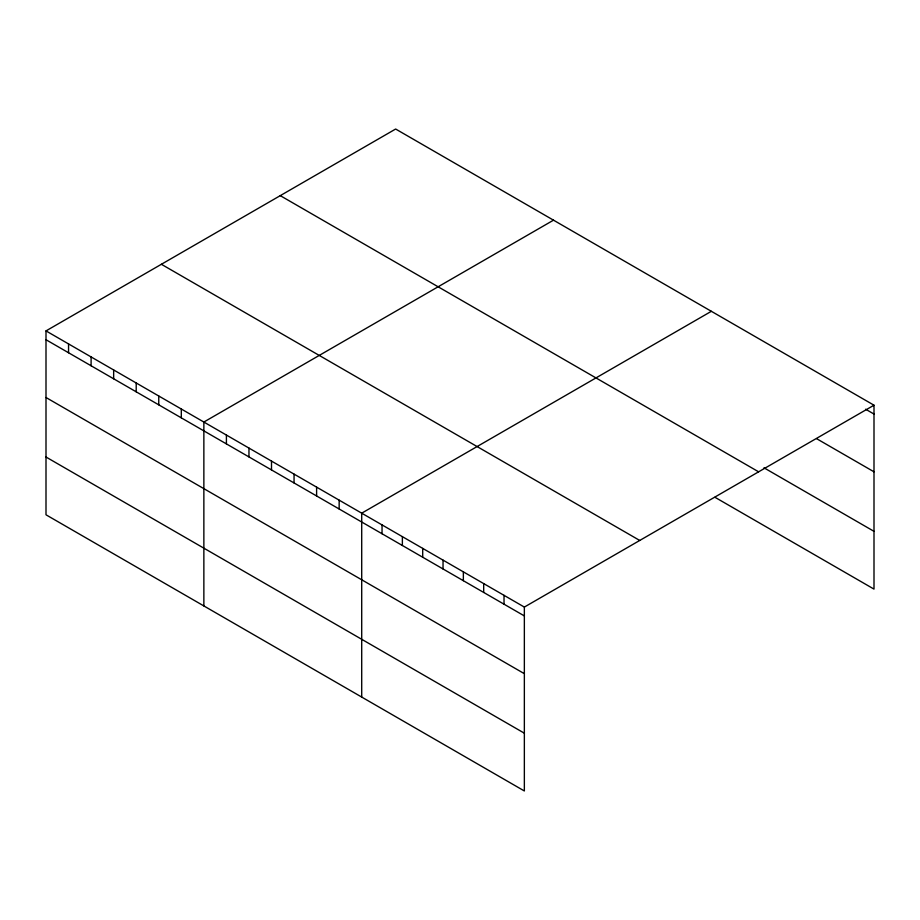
<?xml version="1.0" encoding="UTF-8"?>
<svg xmlns="http://www.w3.org/2000/svg" width="920" height="920" viewBox="0 0 920 920"><rect width="100%" height="100%" fill="white"/><g stroke="black" fill="none" stroke-linecap="round" stroke-linejoin="round"><path stroke-width="1.38" d="M524.354 673.681L524.354 607.073L46 330.901L46 514.797L524.354 790.97L524.354 673.681L46 397.509M714.943 497.272L874 589.099L874 405.202L395.646 129.03L46 330.901M553.506 220.167L203.861 422.038L203.861 605.935M711.356 311.305L361.709 513.176L361.709 697.072M524.354 607.073L874 405.202M865.628 409.216L874 414.046M816.592 438.667L874 471.81M763.98 467.808L874 531.334M280.267 195.649L758.62 471.822M161.38 264.281L639.733 540.454M46 339.733L524.354 615.917M46 457.022L524.354 733.194M504.022 595.332L504.022 604.175M483.69 583.602L483.69 592.434M463.358 571.86L463.358 580.704M443.037 560.13L443.037 568.962M422.705 548.389L422.705 557.221M402.373 536.647L402.373 545.491M382.041 524.917L382.041 533.749M339.158 500.158L339.158 508.99M316.606 487.14L316.606 495.972M294.055 474.122L294.055 482.954M271.503 461.092L271.503 469.936M248.963 448.074L248.963 456.918M226.412 435.056L226.412 443.9M181.309 409.02L181.309 417.853M158.757 396.002L158.757 404.834M136.206 382.984L136.206 391.816M113.654 369.955L113.654 378.798M91.103 356.937L91.103 365.78M68.551 343.919L68.551 352.762"/></g></svg>
